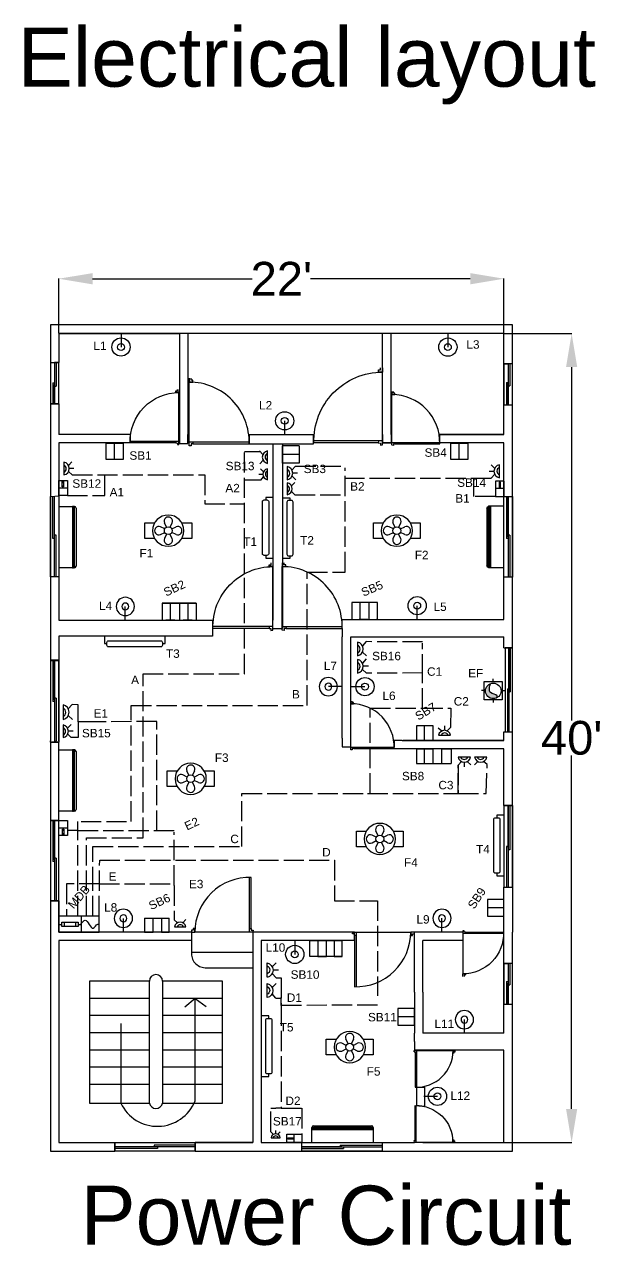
# Model space of a CAD drawing. Header units: inches. Extents: x 34 to 871, y -968 to 703.
# Drawn here: x 528 to 871, y -963 to -238 of the extents above; entities that cross this region are included whole.
import ezdxf

# ---------------------------------------------------------------- set-up
doc = ezdxf.new("R2010")
doc.units = ezdxf.units.IN
doc.header["$MEASUREMENT"] = 0
doc.linetypes.add('ACAD_ISO02W100', pattern=[15, 12, -3])
for name, color, linetype in [('Doors', 150, 'Continuous'), ('Electrical layout', 122, 'Continuous'), ('Main ware', 240, 'ACAD_ISO02W100'), ('Power socket', 73, 'Continuous'), ('Stairs', 42, 'Continuous'), ('Text', 124, 'Continuous'), ('Windows', 220, 'Continuous')]:
    doc.layers.add(name, color=color, linetype=linetype)
doc.layers.add('Wall', color=7, linetype='Continuous', lineweight=25)
doc.styles.get("Standard").update_dxf_attribs({"font": 'arial.ttf'})
doc.dimstyles.new('floor plan', dxfattribs={"dimtxt": 20, "dimasz": 20, "dimexe": 0.18, "dimexo": 0.0625, "dimgap": 0.09, "dimtad": 0, "dimtih": 1, "dimtoh": 1, "dimdec": 0, "dimzin": 0, "dimdsep": 46, "dimlunit": 4, "dimtxsty": 'Standard', "dimcen": 0.09, "dimadec": 0, "dimazin": 0, "dimtfac": 1, "dimtdec": 0, "dimtofl": 0, "dimtmove": 0, "dimatfit": 3, "dimfxl": 1, "dimtolj": 1, "dimtzin": 0, "dimarcsym": 0})

# ---------------------------------------------------------------- blocks, each defined once
blk = doc.blocks.new('*D20')
at = {"layer": 'Defpoints', "color": 0, "transparency": 16777216}
for p in [(811.95, -389.09), (547.95, -421.53), (811.95, -421.53)]:
    blk.add_point(p, dxfattribs=at)
at = {"layer": 'Wall', "color": 0, "lineweight": -2, "transparency": 16777216}
for p, q in [((547.95, -421.46), (547.95, -388.91)), ((567.95, -389.09), (662.72, -389.09)), ((791.95, -389.09), (697.18, -389.09)), ((811.95, -421.46), (811.95, -388.91))]:
    blk.add_line(p, q, dxfattribs=at)
at = {"layer": 'Wall', "color": 0, "transparency": 16777216}
for points in [[(567.95, -385.76), (567.95, -392.43), (547.95, -389.09)], [(791.95, -385.76), (791.95, -392.43), (811.95, -389.09)]]:
    blk.add_solid(points, dxfattribs=at)
at = {"layer": 'Wall', "color": 0, "transparency": 16777216, "insert": (679.95, -389.09), "char_height": 20, "attachment_point": 5}
blk.add_mtext("\\A1;22'", dxfattribs=at)
blk = doc.blocks.new('*D19')
at = {"layer": 'Defpoints', "color": 0, "transparency": 16777216}
for p in [(811.95, -421.53), (852.12, -421.53), (811.95, -901.53)]:
    blk.add_point(p, dxfattribs=at)
at = {"layer": 'Wall', "color": 0, "lineweight": -2, "transparency": 16777216}
for p, q in [((812.02, -421.53), (852.3, -421.53)), ((852.12, -441.53), (852.12, -651.23)), ((852.12, -881.53), (852.12, -671.83)), ((812.02, -901.53), (852.3, -901.53))]:
    blk.add_line(p, q, dxfattribs=at)
at = {"layer": 'Wall', "color": 0, "transparency": 16777216}
for points in [[(848.79, -441.53), (855.45, -441.53), (852.12, -421.53)], [(848.79, -881.53), (855.45, -881.53), (852.12, -901.53)]]:
    blk.add_solid(points, dxfattribs=at)
at = {"layer": 'Wall', "color": 0, "transparency": 16777216, "insert": (852.12, -661.53), "char_height": 20, "attachment_point": 5}
blk.add_mtext("\\A1;40'", dxfattribs=at)
blk = doc.blocks.new("door 3'")
at = {"layer": 'Doors'}
for p, q in [((-1.07, 0.95), (-1.07, 31.35)), ((-0.08, 1), (-0.08, 31.35)), ((-33.47, 0.95), (-34.47, 0.95)), ((-34.47, 0.95), (-34.47, -0.05)), ((-33.47, -1.05), (-33.47, 0.95)), ((-34.47, -0.05), (-35.47, -0.05)), ((-35.47, -1.05), (-33.47, -1.05)), ((0.93, -1.05), (-33.47, -1.05))]:
    blk.add_line(p, q, dxfattribs=at)
blk.add_lwpolyline([(0.93, -1.05), (-1.07, -1.05), (-1.07, 0.95), (-0.08, 1), (0, 0), (1, 0), (0.93, -1)], dxfattribs=at)
blk.add_arc((-1.07, -1.05), 32.4, 88.23317, 180, dxfattribs=at)
blk = doc.blocks.new('Tube')
at = {"layer": 'Text'}
for p, q in [((-36, 4.17), (-36, 0)), ((-36, 0), (-34.51, 0)), ((-1.6, 0), (0, 0)), ((0, 0), (0, 4.17))]:
    blk.add_line(p, q, dxfattribs=at)
blk.add_lwpolyline([(-33.51, 1.71), (-2.6, 1.71, -0.414214), (-1.6, 0.71), (-1.6, -0.94, -0.414214), (-2.6, -1.94), (-33.51, -1.94, -0.414214), (-34.51, -0.94), (-34.51, 0.71, -0.414214)], format="xyb", close=True, dxfattribs=at)
blk = doc.blocks.new('AC')
at = {"layer": 'Text'}
for p, q in [((-7.64, 36.36), (1.11, 36.36)), ((1.11, 36.36), (0, 36.36)), ((0, 36.36), (0, 0)), ((0.5, 0), (0.5, 36.36)), ((1.11, 0), (1.11, 36.36)), ((2.11, 35.36), (2.11, 1)), ((1.11, 0), (-7.64, 0)), ((0, 0), (0.5, 0))]:
    blk.add_line(p, q, dxfattribs=at)
for centre, start, end in [((1.11, 35.36), 0, 90), ((1.11, 1), 270, 0)]:
    blk.add_arc(centre, 1, start, end, dxfattribs=at)
blk = doc.blocks.new('led')
at = {"layer": 'Text'}
blk.add_line((4.4, 0), (0, 0), dxfattribs=at)
for radius in [2.97, 1.11]:
    blk.add_circle((0, 0), radius, dxfattribs=at)
blk = doc.blocks.new('Fan')
at = {"layer": 'Text'}
for p, q in [((0, 0), (0, 0.1)), ((0, 0.1), (0.129, 0.1)), ((0, -0.1), (0, 0)), ((0.255, 0.022), (0.2, 0.05)), ((0.278, 0.045), (0.25, 0.1)), ((0.35, 0.1), (0.322, 0.045)), ((0.345, 0.022), (0.4, 0.05)), ((0.473, 0.1), (0.6, 0.1)), ((0.6, 0.1), (0.6, 0)), ((0.6, 0), (0.6, -0.1)), ((0.128, -0.1), (0, -0.1)), ((0.2, -0.05), (0.255, -0.022)), ((0.278, -0.045), (0.25, -0.1)), ((0.35, -0.1), (0.322, -0.045)), ((0.4, -0.05), (0.345, -0.022)), ((0.6, -0.1), (0.474, -0.1))]:
    blk.add_line(p, q, dxfattribs=at)
blk.add_circle((0.3, 0), 0.05, dxfattribs=at)
for centre, radius, start, end in [((0.3, 0), 0.2, 90, 180), ((0.3, 0.121), 0.0542, 337.3801, 202.6199), ((0.3, 0), 0.2, 0, 90), ((0.3, 0), 0.2, 180, 270), ((0.179, 0), 0.0542, 67.3801, 292.6199), ((0.3, 0), 0.2, 270, 0), ((0.421, 0), 0.0542, 247.3801, 112.6199), ((0.3, -0.121), 0.0542, 157.3801, 22.6199)]:
    blk.add_arc(centre, radius, start, end, dxfattribs=at)
blk = doc.blocks.new('Fuse')
for p, q in [((0, 0), (0.05, 0)), ((0.05, 0.0375), (0.35, 0.0375)), ((0.05, -0.0375), (0.05, 0.0375)), ((0.1, -0.037683), (0.1, 0.037217)), ((0.3, 0.037696), (0.3, -0.037461)), ((0.35, 0.0375), (0.35, -0.0375)), ((0.35, 0), (0.4, 0)), ((0.35, -0.0375), (0.05, -0.0375))]:
    blk.add_line(p, q)
blk = doc.blocks.new('Three pin socket')
at = {"layer": 'Power socket'}
for p, q in [((-27.2, 16.4), (-19.3, 9.4)), ((-26.3, 0), (0, 0)), ((-13.2, 20.7), (-13.2, 10.9)), ((-7.2, 9.5), (0, 16.9))]:
    blk.add_line(p, q, dxfattribs=at)
for centre, radius, start, end in [((-13.2, -2.5), 13.4, 10.7765, 169.2235), ((-12.8, -2.8), 7.83, 21.0769, 158.9231)]:
    blk.add_arc(centre, radius, start, end, dxfattribs=at)
blk = doc.blocks.new('two pin socket')
at = {"layer": 'Power socket'}
for p, q in [((-27.2, 16.4), (-19.3, 9.4)), ((-26.3, 0), (0, 0)), ((-7.2, 9.5), (0, 16.9))]:
    blk.add_line(p, q, dxfattribs=at)
for centre, radius, start, end in [((-13.2, -2.5), 13.4, 10.7765, 169.2235), ((-12.8, -2.8), 7.83, 21.0769, 158.9231)]:
    blk.add_arc(centre, radius, start, end, dxfattribs=at)
blk = doc.blocks.new('Exhaust fan')
at = {"layer": 'Text'}
h = blk.add_hatch(color=256, dxfattribs=at)
edge = h.paths.add_edge_path()
edge.add_spline(control_points=[(4, -6.8), (4.1, -6.1), (3.9, -3.2), (-3.3, -3.6), (-4.3, 2.8), (-3.3, 5.9), (-2.5, 7.5)], knot_values=[1.496345, 1.496345, 1.496345, 1.496345, 3.420243, 10.693682, 14.877376, 20.273203, 20.273203, 20.273203, 20.273203], degree=3, periodic=0)
edge.add_arc((0, 0), 7.9, 108.4617, 180)
edge.add_arc((0, 0), 7.9, 180, 300.6013)
for p, q in [((-9.2, 0.5), (-11.8, 0.5)), ((0, 9.6), (0, 12.2)), ((9.2, 0.5), (12.2, 0.5)), ((0, -9.2), (0, -11.7))]:
    blk.add_line(p, q, dxfattribs=at)
blk.add_lwpolyline([(-9.2, 9.6), (9.2, 9.6), (9.2, -9.2), (-9.2, -9.2)], close=True, dxfattribs=at)
blk.add_circle((0, 0), 7.9, dxfattribs=at)
blk.add_open_spline([(4, -6.8), (4.1, -6.1), (3.9, -3.2), (-3.3, -3.6), (-4.3, 2.8), (-3.3, 5.9), (-2.5, 7.5)], degree=3, knots=[1.496345, 1.496345, 1.496345, 1.496345, 3.420243, 10.693682, 14.877376, 20.273203, 20.273203, 20.273203, 20.273203], dxfattribs=at)
blk = doc.blocks.new('4 ft window')
at = {"layer": 'Windows'}
for p, q in [((-3.5, 0), (-3.5, -59.75)), ((1.5, 0), (-3.5, 0)), ((-3.5, 0), (-3.5, -30.19)), ((-1, -30.19), (-1, 0)), ((-1, 0), (-1, -59.75)), ((0, 0), (0, -31.19)), ((1.5, -59.75), (1.5, 0)), ((-2, -29.19), (-1, -29.19)), ((-2, -29.19), (-1, -29.19)), ((-2, -29.19), (-2, -59.75)), ((-1, -31.19), (0, -31.19)), ((-3.5, -59.75), (1.5, -59.75))]:
    blk.add_line(p, q, dxfattribs=at)

msp = doc.modelspace()

# ---------------------------------------------------------------- linework, layer by layer
for p, q in [((547.95, -421.53), (619.51, -421.53)), ((619.51, -421.53), (619.51, -481.53)), ((624.51, -421.53), (624.51, -476.99)), ((740, -481.53), (740, -421.53)), ((745, -481.53), (745, -421.53)), ((590.36, -481.53), (547.95, -481.53)), ((660.86, -481.53), (698.96, -481.53)), ((745, -481.53), (745.22, -481.53)), ((745.22, -481.53), (745, -481.53)), ((773.88, -481.53), (811.95, -481.53)), ((811.95, -481.53), (773.88, -481.53)), ((590.36, -486.53), (547.95, -486.53)), ((674.95, -487.03), (674.95, -591.59)), ((680.67, -487.03), (680.67, -596.53)), ((745.22, -486.53), (740, -486.53)), ((811.95, -486.53), (773.88, -486.53)), ((715.95, -661.6), (715.95, -601.53)), ((721.24, -601.53), (811.95, -601.53)), ((811.95, -662.91), (752.19, -662.91)), ((811.95, -667.91), (752.19, -667.91)), ((626.66, -776.6), (547.95, -776.6)), ((626.66, -781.6), (547.95, -781.6)), ((663.04, -781.6), (663.04, -901.53)), ((691.95, -781.6), (668.04, -781.6)), ((668.04, -781.6), (668.04, -901.53)), ((723.31, -776.6), (691.95, -776.6)), ((723.31, -781.6), (691.95, -781.6)), ((787.56, -776.6), (758.95, -776.6)), ((758.95, -812.33), (758.95, -781.6)), ((787.56, -781.6), (763.95, -781.6)), ((787.56, -781.6), (763.95, -781.6)), ((763.95, -812.33), (763.95, -781.6)), ((758.95, -841.6), (758.95, -836.6)), ((811.95, -836.6), (763.95, -836.6)), ((758.95, -841.6), (758.95, -846.6)), ((811.95, -846.6), (763.95, -846.6))]:
    msp.add_line(p, q)
for points in [[(816.95, -608.06), (816.95, -416.53), (542.95, -416.53), (542.95, -438.73)], [(811.95, -481.53), (811.95, -421.53), (547.95, -421.53), (547.95, -438.73)], [(542.95, -463.38), (542.95, -615.3)], [(547.95, -463.38), (547.95, -481.53)], [(547.95, -486.53), (547.95, -591.59)], [(811.95, -591.2), (811.95, -486.53)], [(547.95, -601.53), (547.95, -615.3)], [(811.95, -608.06), (811.95, -601.53)], [(811.95, -662.91), (811.95, -657.95)], [(816.95, -701.59), (816.95, -657.95)], [(811.95, -701.59), (811.95, -667.91)], [(542.95, -758.08), (542.95, -906.53), (581.16, -906.53)], [(547.95, -758.08), (547.95, -776.6)], [(547.95, -781.6), (547.95, -901.53), (581.16, -901.53)], [(628.86, -906.53), (816.95, -906.53), (816.95, -776.6)], [(811.95, -836.6), (811.95, -781.6)], [(763.95, -901.53), (811.95, -901.53), (811.95, -846.6)], [(628.86, -901.53), (663.04, -901.53)], [(668.04, -901.53), (758.95, -901.53)]]:
    msp.add_lwpolyline(points)
at = {"layer": 'Doors'}
msp.add_line((626.66, -775.6), (626.66, -776.6), dxfattribs=at)
at = {"layer": 'Electrical layout'}
for p, q in [((580.95, -496.4), (580.95, -486.58)), ((690.52, -488.28), (680.67, -488.28)), ((680.67, -498.43), (680.67, -488.28)), ((785.42, -496.4), (785.42, -486.58)), ((690.52, -498.43), (680.67, -498.43)), ((690.52, -493.43), (690.52, -498.43)), ((547.95, -513.15), (553.04, -513.15)), ((812.01, -513.62), (806.93, -513.62)), ((609.27, -581.56), (609.27, -591.59)), ((609.27, -581.56), (629.46, -581.56)), ((614.29, -591.59), (614.29, -581.56)), ((621.78, -581.56), (616.76, -581.56)), ((619.52, -581.56), (619.52, -591.59)), ((624.68, -581.56), (629.46, -581.56)), ((629.46, -581.56), (629.46, -591.59)), ((721.84, -581.18), (721.84, -591.21)), ((726.65, -591.21), (726.65, -581.18)), ((736.32, -581.18), (731.3, -581.18)), ((731.88, -581.18), (731.88, -591.21)), ((736.9, -591.21), (736.9, -581.18)), ((616.76, -591.59), (611.52, -591.59)), ((627.01, -591.59), (621.78, -591.59)), ((627.01, -591.59), (629.46, -591.59)), ((731.3, -591.21), (726.07, -591.21)), ((736.9, -591.21), (736.32, -591.21)), ((575.01, -601.35), (575.01, -605.52)), ((575.01, -605.52), (576.51, -605.52)), ((609.41, -605.52), (611.01, -605.52)), ((611.01, -605.52), (611.01, -601.35)), ((764.72, -654.34), (764.72, -662.91)), ((764.72, -662.91), (775.18, -662.91)), ((764.72, -668.05), (764.72, -676.62)), ((775.18, -668.03), (769.9, -668.05)), ((775.18, -676.62), (775.18, -668.03)), ((775.18, -668.03), (780.61, -668.05)), ((780.61, -668.05), (780.61, -676.62)), ((769.9, -676.62), (780.61, -676.62)), ((553.04, -715.05), (547.95, -715.05)), ((561.17, -767.16), (561.17, -776.6)), ((802.13, -762.14), (811.95, -762.14)), ((598.84, -768.44), (598.84, -776.6)), ((603.87, -776.6), (603.87, -768.44)), ((603.87, -768.44), (608.89, -768.44)), ((608.89, -768.44), (608.89, -776.6)), ((613.49, -776.6), (613.49, -768.44)), ((598.84, -776.6), (603.87, -776.6)), ((608.89, -776.6), (613.49, -776.6)), ((701.5, -781.62), (701.5, -791.15)), ((706.68, -791.15), (706.68, -781.62)), ((706.68, -781.62), (711.23, -781.62)), ((711.23, -781.62), (711.23, -791.15)), ((716.04, -791.15), (716.04, -781.62)), ((701.5, -791.15), (706.68, -791.15)), ((711.23, -791.15), (716.04, -791.15)), ((758.95, -821.91), (758.95, -831.88)), ((749.13, -826.76), (758.95, -826.76)), ((687.52, -901.53), (687.52, -896.44))]:
    msp.add_line(p, q, dxfattribs=at)
for points in [[(576.04, -486.58), (586.08, -486.58), (586.08, -496.4), (576.04, -496.4)], [(780.5, -486.58), (790.55, -486.58), (790.55, -496.4), (780.5, -496.4)], [(547.95, -508.8), (553.04, -508.8), (553.04, -517.75), (547.95, -517.75)], [(812.01, -509.26), (806.93, -509.26), (806.93, -518.21), (812.01, -518.21)], [(760.07, -662.91), (769.9, -662.91), (769.9, -654.34), (760.07, -654.34)], [(760.07, -676.62), (769.9, -676.62), (769.9, -668.05), (760.07, -668.05)], [(553.04, -719.41), (547.95, -719.41), (547.95, -710.45), (553.04, -710.45)], [(811.95, -757.3), (802.13, -757.3), (802.13, -767.26), (811.95, -767.26)], [(571.84, -767.16), (547.95, -767.16), (547.95, -776.6), (571.84, -776.6)], [(758.95, -821.91), (749.13, -821.91), (749.13, -831.88), (758.95, -831.88)], [(683.17, -901.53), (683.17, -896.44), (692.12, -896.44), (692.12, -901.53)]]:
    msp.add_lwpolyline(points, close=True, dxfattribs=at)
for points in [[(690.52, -488.28), (690.52, -493.43), (680.48, -493.43)], [(609.27, -591.59), (624.68, -591.59), (624.68, -581.56), (609.27, -581.56)], [(736.9, -581.18), (721.84, -581.18)], [(721.84, -591.21), (736.9, -591.21)], [(598.84, -768.44), (613.49, -768.44)], [(613.49, -776.6), (598.84, -776.6)], [(716.04, -791.15), (696.89, -791.15), (696.89, -781.62), (716.04, -781.62)]]:
    msp.add_lwpolyline(points, dxfattribs=at)
msp.add_lwpolyline([(577.51, -603.8), (608.41, -603.8, -0.414214), (609.41, -604.8), (609.41, -606.46, -0.414214), (608.41, -607.46), (577.51, -607.46, -0.414214), (576.51, -606.46), (576.51, -604.8, -0.414214)], format="xyb", close=True, dxfattribs=at)
at = {"layer": 'Electrical layout', "end_tangent": (1, 0)}
msp.add_spline([(561.1, -772.08), (563.52, -769.65), (565.93, -772.1), (568.38, -774.4), (571.16, -771.89), (571.84, -771.89)], degree=3, dxfattribs=at)
at = {"layer": 'Main ware'}
for p, q in [((658.11, -564.11), (658.11, -491.54)), ((658.11, -491.54), (667.29, -491.54)), ((555.85, -505.51), (634.49, -505.51)), ((575.18, -517.75), (575.18, -505.51)), ((634.49, -505.51), (634.49, -522.68)), ((688.31, -500.33), (717.87, -500.33)), ((717.87, -563.09), (717.87, -501.24)), ((667.7, -508.49), (658.11, -508.49)), ((804.33, -507.54), (717.87, -507.54)), ((794.07, -518.21), (794.07, -507.54)), ((553.04, -517.75), (575.18, -517.75)), ((688, -517.2), (717.87, -517.2)), ((806.93, -518.21), (794.07, -518.21)), ((634.49, -522.68), (658.23, -522.68)), ((658.11, -623.5), (658.11, -564.11)), ((695.25, -642.16), (695.25, -563.09)), ((695.25, -563.09), (717.87, -563.09)), ((629.46, -581.56), (609.27, -581.56)), ((763.71, -604.54), (730.22, -604.36)), ((763.71, -623.75), (763.71, -605.23)), ((597.91, -720.69), (597.91, -623.5)), ((597.91, -623.5), (658.11, -623.5)), ((763.71, -622.96), (730.36, -623.04)), ((763.71, -643.92), (763.71, -623.75)), ((559.35, -641.8), (555.85, -641.64)), ((559.35, -645.97), (559.35, -641.8)), ((590.92, -711.01), (590.92, -642.16)), ((590.92, -642.16), (695.25, -642.16)), ((732.71, -694.43), (732.72, -643.92)), ((732.72, -643.92), (763.71, -643.92)), ((763.71, -643.92), (780.5, -643.92)), ((780.5, -643.92), (780.27, -655.36)), ((559.35, -651.88), (559.35, -645.97)), ((566.48, -651.88), (559.35, -651.88)), ((559.35, -651.88), (559.35, -657.54)), ((606.05, -651.78), (566.48, -651.88)), ((606.05, -716.44), (606.05, -651.78)), ((559.35, -657.54), (559.35, -661.32)), ((559.35, -661.32), (555.35, -661.32)), ((784.81, -694.43), (784.82, -677.55)), ((784.82, -677.55), (784.81, -694.43)), ((801.47, -694.43), (802.02, -677.33)), ((656.5, -725.95), (656.5, -694.43)), ((656.5, -694.43), (731.07, -694.43)), ((731.07, -694.43), (784.81, -694.43)), ((784.81, -694.43), (801.47, -694.43)), ((559.31, -716.44), (553.04, -716.44)), ((559.31, -767.16), (559.31, -711.01)), ((559.31, -716.44), (606.05, -716.44)), ((561.17, -711.01), (590.92, -711.01)), ((606.05, -716.44), (616.36, -716.44)), ((564.32, -767.16), (564.32, -720.69)), ((564.32, -720.69), (597.91, -720.69)), ((616.36, -749.01), (616.36, -717.43)), ((568.15, -749.95), (568.15, -725.95)), ((568.15, -725.95), (656.5, -725.95)), ((571.84, -767.16), (572.22, -734.05)), ((572.22, -734.05), (636.36, -734.05)), ((636.36, -734.05), (711.39, -734.05)), ((711.39, -734.05), (711.39, -758.01)), ((572.06, -748.02), (552.48, -748.02)), ((552.48, -748.02), (552.48, -767.16)), ((568.15, -767.16), (568.15, -749.95)), ((572, -748.02), (616.36, -748.02)), ((616.36, -749.01), (616.43, -769.4)), ((711.39, -758.01), (736.98, -758.01)), ((736.98, -758.01), (736.98, -814.37)), ((676.79, -803.75), (679.83, -803.75)), ((679.83, -803.75), (679.83, -820.24)), ((676.64, -815.76), (679.83, -815.76)), ((679.83, -820.24), (679.83, -815.52)), ((736.98, -819.92), (679.83, -820.24)), ((679.83, -820.24), (679.83, -881.14)), ((673.66, -895.16), (673.66, -881.02)), ((673.66, -881.02), (676.64, -881.02)), ((679.83, -881.14), (676.64, -881.02)), ((679.83, -881.14), (692.08, -881.14)), ((692.08, -881.14), (692.08, -896.44))]:
    msp.add_line(p, q, dxfattribs=at)
at = {"layer": 'Stairs'}
for p, q in [((566.11, -805.8), (566.11, -878.08)), ((601.67, -805.8), (566.11, -805.8)), ((601.67, -878.08), (601.67, -805.8)), ((609.51, -805.8), (609.51, -878.08)), ((645.07, -805.8), (609.51, -805.8)), ((645.07, -878.08), (645.07, -805.8)), ((601.67, -816), (566.11, -816)), ((645.07, -816), (609.51, -816)), ((628.79, -816), (622.77, -821.22)), ((628.79, -831.22), (628.79, -816)), ((628.79, -816), (635.32, -820.8)), ((601.67, -826.2), (566.11, -826.2)), ((601.67, -826.2), (566.11, -826.2)), ((601.67, -826.2), (566.11, -826.2)), ((584.71, -830.86), (584.71, -878.08)), ((645.07, -826.2), (609.51, -826.2)), ((645.07, -826.2), (609.51, -826.2)), ((645.07, -826.2), (609.51, -826.2)), ((645.07, -826.2), (609.51, -826.2)), ((628.79, -876.81), (628.79, -831.22)), ((601.67, -836.4), (566.11, -836.4)), ((645.07, -836.4), (609.51, -836.4)), ((601.67, -846.6), (566.11, -846.6)), ((645.07, -846.6), (609.51, -846.6)), ((601.67, -856.8), (566.11, -856.8)), ((645.07, -856.8), (609.51, -856.8)), ((601.67, -867), (566.11, -867)), ((645.07, -867), (609.51, -867)), ((566.11, -878.08), (601.67, -878.08)), ((609.51, -878.08), (645.07, -878.08))]:
    msp.add_line(p, q, dxfattribs=at)
for centre, radius, start, end in [((605.59, -805.8), 3.92, 0, 180), ((606.47, -867.81), 24.06, 205.25769, 338.03142), ((605.59, -877.32), 3.99, 191.01408, 348.98592)]:
    msp.add_arc(centre, radius, start, end, dxfattribs=at)
at = {"layer": 'Wall'}
for p, q in [((624.51, -476.99), (624.51, -481.53)), ((590.36, -481.53), (590.36, -486.53)), ((619.51, -481.53), (619.51, -486.84)), ((624.52, -486.84), (624.51, -481.53)), ((660.86, -481.53), (660.86, -487.03)), ((698.96, -487.03), (698.96, -481.53)), ((740, -481.53), (740, -486.53)), ((745.22, -486.53), (745.22, -481.53)), ((745.22, -481.53), (745.22, -486.53)), ((773.88, -486.53), (773.88, -481.53)), ((619.51, -486.84), (624.52, -486.84)), ((660.86, -487.03), (698.96, -487.03)), ((740, -486.53), (745.22, -486.53)), ((547.95, -591.59), (639.12, -591.59)), ((639.12, -591.59), (639.12, -596.53)), ((674.95, -596.53), (674.95, -591.59)), ((680.67, -596.53), (680.67, -588.39)), ((715.95, -596.53), (715.95, -591.2)), ((715.95, -591.2), (811.95, -591.2)), ((547.95, -601.03), (547.95, -615.3)), ((639.12, -601.03), (547.95, -601.03)), ((547.95, -601.03), (547.95, -615.3)), ((639.12, -596.53), (639.12, -601.03)), ((674.95, -596.53), (680.67, -596.53)), ((715.95, -596.53), (715.95, -601.53)), ((721.24, -666.89), (721.24, -601.53)), ((811.95, -608.06), (816.95, -608.06)), ((547.95, -615.3), (542.95, -615.3)), ((547.95, -615.53), (542.95, -615.53)), ((811.95, -657.95), (816.95, -657.95)), ((542.95, -663.99), (542.95, -663.99)), ((542.95, -663.99), (547.95, -663.99)), ((542.95, -663.99), (542.95, -703.81)), ((547.95, -663.99), (542.95, -663.99)), ((547.95, -703.81), (547.95, -663.99)), ((715.95, -661.6), (715.95, -666.84)), ((746.9, -662.91), (746.9, -666.89)), ((751.68, -662.91), (746.9, -662.91)), ((751.68, -662.91), (811.95, -662.91)), ((715.95, -666.84), (721.24, -666.84)), ((752.19, -667.91), (746.9, -667.91)), ((811.95, -701.59), (816.95, -701.59)), ((816.95, -701.59), (816.95, -776.6)), ((542.95, -703.81), (542.95, -710.45)), ((547.95, -710.45), (547.95, -703.81)), ((547.95, -710.45), (542.95, -710.45)), ((542.95, -710.45), (547.95, -710.45)), ((542.95, -710.45), (547.95, -710.45)), ((811.95, -776.6), (811.95, -750.06)), ((811.95, -750.06), (816.95, -750.06)), ((542.95, -758.08), (547.95, -758.08)), ((547.95, -758.08), (542.95, -758.08)), ((547.95, -776.6), (547.95, -758.08)), ((547.95, -776.6), (547.95, -758.08)), ((811.95, -781.6), (811.95, -774.8)), ((626.66, -776.6), (626.66, -781.6)), ((626.66, -781.6), (626.66, -788.54)), ((663.06, -776.6), (663.04, -781.6)), ((668.08, -776.6), (663.06, -776.6)), ((691.95, -776.6), (668.08, -776.6)), ((668.08, -776.6), (668.08, -776.6)), ((723.31, -781.6), (723.31, -776.6)), ((758.95, -781.6), (758.95, -776.6)), ((626.66, -788.54), (663.04, -788.54)), ((634.68, -797.8), (663.04, -797.8)), ((758.95, -812.33), (758.95, -836.6)), ((763.95, -812.33), (763.95, -836.6)), ((763.95, -846.6), (758.95, -846.6)), ((760.03, -868.69), (760.03, -879.58)), ((760.03, -868.69), (764.8, -868.69)), ((764.8, -868.69), (764.8, -880.12)), ((764.8, -880.12), (760.03, -879.58)), ((581.16, -901.53), (581.16, -906.53)), ((663.04, -901.53), (628.86, -901.53)), ((628.86, -906.53), (628.86, -901.53)), ((763.95, -901.53), (758.95, -901.53))]:
    msp.add_line(p, q, dxfattribs=at)
msp.add_arc((635.05, -789.38), 8.43, 174.29639, 267.44036, dxfattribs=at)
at = {"layer": 'Windows'}
for p, q in [((542.95, -438.73), (547.95, -438.73)), ((542.95, -438.73), (542.95, -463.38)), ((547.95, -438.73), (545.45, -438.73)), ((545.45, -438.73), (545.45, -463.38)), ((546.45, -438.73), (546.45, -452.84)), ((546.45, -438.73), (546.45, -452.84)), ((546.45, -438.73), (546.45, -452.84)), ((547.95, -463.38), (547.95, -438.73)), ((811.95, -439.49), (811.95, -463.94)), ((816.95, -439.49), (811.95, -439.49)), ((811.95, -439.49), (814.45, -439.49)), ((814.45, -439.49), (814.45, -463.94)), ((815.45, -439.49), (815.45, -452.61)), ((816.95, -463.94), (816.95, -439.49)), ((544.45, -450.84), (544.45, -463.38)), ((544.45, -450.84), (545.45, -450.84)), ((544.45, -450.84), (545.45, -450.84)), ((544.45, -450.84), (545.45, -450.84)), ((545.45, -463.38), (545.45, -451.84)), ((545.45, -452.84), (546.45, -452.84)), ((813.45, -450.61), (813.45, -463.94)), ((813.45, -450.61), (814.45, -450.61)), ((814.45, -451.61), (813.45, -451.61)), ((814.45, -463.94), (814.45, -451.61)), ((814.45, -452.61), (815.45, -452.61)), ((547.95, -463.38), (542.95, -463.38)), ((542.95, -463.38), (547.95, -463.38)), ((811.95, -463.94), (816.95, -463.94)), ((542.95, -518.21), (547.95, -517.8)), ((542.95, -565.84), (542.95, -518.21)), ((544.45, -543.13), (544.45, -518)), ((545.45, -565.84), (545.45, -518)), ((547.95, -517.8), (547.95, -565.84)), ((547.95, -517.8), (547.95, -542.13)), ((811.95, -566.05), (811.95, -518.21)), ((811.95, -518.21), (816.95, -518.21)), ((813.45, -518.21), (813.45, -543.13)), ((814.45, -542.13), (814.45, -518.21)), ((814.45, -518.21), (814.45, -566.05)), ((814.45, -518.21), (814.45, -566.05)), ((816.95, -518.21), (816.95, -566.05)), ((816.95, -518.21), (816.95, -542.13)), ((545.45, -543.13), (544.45, -543.13)), ((545.45, -543.13), (544.45, -543.13)), ((545.45, -543.13), (544.45, -543.13)), ((546.45, -541.13), (545.45, -541.13)), ((546.45, -565.84), (546.45, -541.13)), ((814.45, -543.13), (813.45, -543.13)), ((814.45, -543.13), (813.45, -543.13)), ((814.45, -543.13), (813.45, -543.13)), ((814.45, -543.13), (813.45, -543.13)), ((814.45, -543.13), (813.45, -543.13)), ((815.45, -541.13), (814.45, -541.13)), ((815.45, -541.13), (815.45, -566.05)), ((815.45, -541.13), (815.45, -566.05)), ((815.45, -541.13), (815.45, -566.05)), ((815.45, -541.13), (815.45, -566.05)), ((815.45, -541.13), (815.45, -566.05)), ((815.45, -541.13), (815.45, -566.05)), ((815.45, -541.13), (815.45, -566.05)), ((815.45, -541.13), (815.45, -566.05)), ((815.45, -541.13), (815.45, -566.05)), ((815.45, -541.13), (815.45, -566.05)), ((815.45, -541.13), (815.45, -566.05)), ((815.45, -541.13), (815.45, -566.05)), ((815.45, -541.13), (815.45, -566.05)), ((547.95, -565.84), (542.95, -565.84)), ((547.95, -565.84), (545.45, -565.84)), ((816.95, -566.05), (811.95, -566.05)), ((542.95, -615.51), (542.95, -663.14)), ((542.95, -615.53), (547.95, -615.53)), ((544.45, -615.51), (544.45, -638.92)), ((545.45, -638.92), (545.45, -615.51)), ((545.45, -615.51), (545.45, -663.14)), ((547.95, -663.14), (547.95, -615.51)), ((547.95, -615.53), (547.95, -663.99)), ((544.45, -638.92), (544.45, -639.92)), ((545.45, -639.92), (544.45, -639.92)), ((546.45, -637.92), (545.45, -637.92)), ((546.45, -637.92), (546.45, -663.14)), ((546.45, -637.92), (546.45, -663.14)), ((546.45, -637.92), (546.45, -663.14)), ((546.45, -637.92), (546.45, -663.14)), ((542.95, -663.99), (542.95, -663.14)), ((547.95, -663.99), (542.95, -663.99)), ((545.45, -663.14), (545.45, -663.14)), ((545.45, -663.14), (545.45, -663.99)), ((545.45, -663.99), (546.45, -663.99)), ((546.45, -663.99), (546.45, -663.14)), ((811.95, -701.59), (811.95, -750.06)), ((816.95, -701.59), (811.95, -701.59)), ((814.45, -725.92), (814.45, -701.59)), ((814.45, -701.59), (814.45, -750.06)), ((815.45, -701.59), (815.45, -727.92)), ((815.45, -701.59), (815.45, -727.92)), ((815.45, -701.59), (815.45, -727.92)), ((815.45, -701.59), (815.45, -727.92)), ((815.45, -701.59), (815.45, -727.92)), ((815.45, -701.59), (815.45, -727.92)), ((815.45, -701.59), (815.45, -727.92)), ((816.95, -750.06), (816.95, -701.59)), ((816.95, -701.59), (816.95, -725.92)), ((542.95, -710.45), (542.95, -758.08)), ((547.95, -710.45), (542.95, -710.45)), ((544.45, -710.45), (544.45, -733.86)), ((545.45, -733.86), (545.45, -710.45)), ((545.45, -710.45), (545.45, -758.08)), ((547.95, -758.08), (547.95, -710.45)), ((814.45, -725.92), (813.45, -725.92)), ((813.45, -725.92), (814.45, -725.92)), ((813.45, -725.92), (813.45, -750.06)), ((815.45, -727.92), (814.45, -727.92)), ((544.45, -733.86), (544.45, -734.86)), ((545.45, -734.86), (544.45, -734.86)), ((546.45, -732.86), (545.45, -732.86)), ((546.45, -732.86), (546.45, -758.08)), ((546.45, -732.86), (546.45, -758.08)), ((546.45, -732.86), (546.45, -758.08)), ((546.45, -732.86), (546.45, -758.08)), ((547.95, -758.08), (547.95, -733.86)), ((811.95, -750.06), (816.95, -750.06)), ((542.95, -758.08), (547.95, -758.08)), ((811.95, -794.88), (811.95, -819.33)), ((816.95, -795.3), (811.95, -795.3)), ((811.95, -795.3), (814.45, -795.3)), ((814.45, -795.3), (814.45, -819.33)), ((815.45, -795.3), (815.45, -807.94)), ((815.45, -795.3), (815.45, -807.94)), ((815.45, -795.3), (815.45, -807.94)), ((816.95, -819.33), (816.95, -795.3)), ((813.45, -805.94), (813.45, -819.33)), ((813.45, -805.94), (814.45, -805.94)), ((813.45, -805.94), (814.45, -805.94)), ((813.45, -805.94), (814.45, -805.94)), ((813.45, -805.94), (814.45, -805.94)), ((813.45, -805.94), (814.45, -805.94)), ((813.45, -805.94), (814.45, -805.94)), ((813.45, -805.94), (814.45, -805.94)), ((813.45, -805.94), (814.45, -805.94)), ((813.45, -805.94), (814.45, -805.94)), ((814.45, -819.33), (814.45, -806.94)), ((814.45, -807.94), (815.45, -807.94)), ((811.95, -819.33), (816.95, -819.33)), ((581.16, -901.53), (628.86, -901.53)), ((581.16, -906.53), (581.16, -901.53)), ((581.16, -901.53), (605.43, -901.53)), ((628.86, -904.03), (581.16, -904.03)), ((606.43, -905.03), (581.16, -905.03)), ((604.43, -903.03), (604.43, -904.03)), ((628.86, -903.03), (604.43, -903.03)), ((606.43, -904.03), (606.43, -905.03)), ((606.43, -904.03), (606.43, -905.03)), ((628.86, -901.53), (628.86, -906.53)), ((628.86, -901.53), (628.86, -904.03)), ((628.86, -904.03), (628.86, -904.03)), ((692.12, -901.53), (739.81, -901.53)), ((692.12, -906.53), (692.12, -901.53)), ((692.12, -901.53), (715.86, -901.53)), ((715.86, -904.03), (692.12, -904.03)), ((692.12, -904.03), (739.81, -904.03)), ((692.12, -905.03), (716.86, -905.03)), ((714.86, -903.03), (714.86, -904.03)), ((714.86, -903.03), (739.81, -903.03)), ((716.86, -904.03), (716.86, -905.03)), ((716.86, -904.03), (716.86, -905.03)), ((716.86, -904.03), (716.86, -905.03)), ((716.86, -904.03), (716.86, -905.03)), ((716.86, -904.03), (716.86, -905.03)), ((716.86, -904.03), (716.86, -905.03)), ((716.86, -904.03), (716.86, -905.03)), ((716.86, -904.03), (716.86, -905.03)), ((716.86, -904.03), (716.86, -905.03)), ((716.86, -904.03), (716.86, -905.03)), ((716.86, -904.03), (716.86, -905.03)), ((716.86, -904.03), (716.86, -905.03)), ((739.81, -901.53), (739.81, -906.53)), ((628.86, -906.53), (581.16, -906.53)), ((739.81, -906.53), (692.12, -906.53))]:
    msp.add_line(p, q, dxfattribs=at)

# ---------------------------------------------------------------- block references
at = {"layer": 'Doors'}
for p, xscale, yscale, zscale, rotation in [((626.44, -487.11), 1.097798147372259, 1.097798147372259, 1.097798147372259, 270), ((738.68, -486.54), -1.257859024677798, 1.257859024677798, 1.257859024677798, 90), ((618.3, -486.54), -0.8954507624770339, 0.8954507624770339, 0.8954507624770339, 90), ((746.48, -487.1), 0.8747382103601641, 0.8747382103601641, 0.8747382103601641, 270), ((673.8, -596.61), -1.097798147372259, 1.097798147372259, 1.097798147372259, 90), ((681.62, -596.61), 1.097798147372259, 1.097798147372259, 1.097798147372259, 270), ((722.05, -667.74), 0.7927879075905195, 0.7927879075905195, 0.7927879075905195, 270), ((788.35, -776.56), -0.7447858273845994, 0.7447858273845994, 0.7447858273845994, 270)]:
    msp.add_blockref("door 3'", p, dxfattribs=dict(at, xscale=xscale, yscale=yscale, zscale=zscale, rotation=rotation))
msp.add_blockref("door 3'", (662.14, -775.55), dxfattribs=at)
at = {"layer": 'Doors', "rotation": 180}
msp.add_blockref("door 3'", (723.23, -777.71), dxfattribs=at)
at = {"layer": 'Doors', "xscale": -0.6688153956464157, "yscale": 0.6688153956464157, "zscale": 0.6688153956464157}
msp.add_blockref("door 3'", (759.26, -900.55), dxfattribs=at)
at = {"layer": 'Electrical layout'}
for name, p, xscale, yscale, zscale, rotation in [('led', (584.87, -429.62), 1.823294291670643, 1.823294291670643, 1.823294291670643, 90), ('led', (778.72, -429.65), 1.823294291670643, 1.823294291670643, 1.823294291670643, 90), ('led', (681.94, -473.39), 1.823294291670643, 1.823294291670643, 1.823294291670643, 270), ('Fuse', (550.42, -508.8), 10.86335971253361, 10.86335971253361, 10.86335971253361, 270), ('Fuse', (809.55, -509.27), -10.86335971253361, 10.86335971253361, 10.86335971253361, 90), ('led', (587.41, -583.49), -1.823294291670643, 1.823294291670643, 1.823294291670643, 90), ('led', (760.52, -583.05), 1.823294291670643, 1.823294291670643, 1.823294291670643, 270), ('led', (707.83, -631.04), -1.823294291670643, 1.823294291670643, 1.823294291670643, 180), ('led', (729.56, -631.04), 1.823294291670643, 1.823294291670643, 1.823294291670643, 180), ('Fuse', (550.57, -719.4), 10.86335971253361, 10.86335971253361, 10.86335971253361, 90), ('led', (586.28, -768.52), -1.823294291670643, 1.823294291670643, 1.823294291670643, 90), ('led', (775.2, -768.46), -1.823294291670643, 1.823294291670643, 1.823294291670643, 90), ('led', (687.92, -789.89), 1.823294291670643, 1.823294291670643, 1.823294291670643, 90), ('led', (788.53, -828.58), -1.823294291670643, 1.823294291670643, 1.823294291670643, 90), ('led', (772.54, -874.07), 1.823294291670643, 1.823294291670643, 1.823294291670643, 180)]:
    msp.add_blockref(name, p, dxfattribs=dict(at, xscale=xscale, yscale=yscale, zscale=zscale, rotation=rotation))
for name, p, rotation in [('Tube', (670.72, -554.8), 270), ('Tube', (807.83, -743.29), 270), ('Tube', (672.45, -826.24), 90), ('AC', (734.43, -893.66), 90)]:
    msp.add_blockref(name, p, dxfattribs=dict(at, rotation=rotation))
at = {"layer": 'Electrical layout', "xscale": -1, "rotation": 90}
msp.add_blockref('Tube', (684.95, -555.06), dxfattribs=at)
at = {"layer": 'Electrical layout'}
for p in [(556.09, -560.5), (556.09, -704.94)]:
    msp.add_blockref('AC', p, dxfattribs=at)
at = {"layer": 'Electrical layout', "xscale": -1}
msp.add_blockref('AC', (803.99, -560.45), dxfattribs=at)
at = {"layer": 'Electrical layout'}
for name, p, xscale, yscale, zscale in [('Fan', (598.99, -538.55), 46.29277124225149, 46.29277124225149, 46.29277124225149), ('Fan', (734.59, -538.55), 46.29277124225149, 46.29277124225149, 46.29277124225149), ('Exhaust fan', (805.62, -633.56), 0.585578366523391, 0.585578366523391, 0.585578366523391), ('Fan', (612.31, -685.68), 46.29277124225149, 46.29277124225149, 46.29277124225149), ('Fan', (724.47, -721.4), 46.29277124225149, 46.29277124225149, 46.29277124225149), ('Fuse', (548.04, -772.08), 32.640939275374, 32.640939275374, 32.640939275374), ('Fan', (706.62, -844.87), 46.29277124225149, 46.29277124225149, 46.29277124225149), ('Fuse', (683.17, -899.06), 10.86335971253361, 10.86335971253361, 10.86335971253361)]:
    msp.add_blockref(name, p, dxfattribs=dict(at, xscale=xscale, yscale=yscale, zscale=zscale))
at = {"layer": 'Power socket'}
for name, p, xscale, yscale, zscale, rotation in [('two pin socket', (671.72, -491.23), 0.2814370683498775, 0.2814370683498775, 0.2814370683498775, 90.00000000000011), ('Three pin socket', (550.97, -505.51), 0.2892430803172607, 0.2892430803172607, 0.2892430803172607, 270), ('Three pin socket', (809.25, -499.47), 0.2916914369979192, 0.2916914369979192, 0.2916914369979192, 90.00000000000011), ('Three pin socket', (671.72, -501.83), 0.2451335864308399, 0.2451335864308399, 0.2451335864308399, 90.00000000000011), ('Three pin socket', (683.49, -508.3), 0.2934470852159636, 0.2934470852159636, 0.2934470852159636, 270), ('two pin socket', (683.48, -517.2), 0.267549014877566, 0.267549014877566, 0.267549014877566, 270), ('two pin socket', (725.12, -612.79), 0.3105834284927815, 0.3105834284927815, 0.3105834284927815, 270), ('Three pin socket', (725.12, -623.04), 0.3103041553564161, 0.3103041553564161, 0.3103041553564161, 270), ('two pin socket', (550.5, -650.48), 0.3257817643759974, 0.3257817643759974, 0.3257817643759974, 270), ('Three pin socket', (550.5, -661.32), 0.2875093544771378, 0.2875093544771378, 0.2875093544771378, 270), ('Three pin socket', (784.82, -672.84), 0.2792996570694585, 0.2792996570694585, 0.2792996570694585, 180), ('two pin socket', (794.58, -672.84), 0.2738296967417008, 0.2738296967417008, 0.2738296967417008, 180), ('Three pin socket', (671.47, -794.95), -0.3240644783582364, 0.3240644783582364, 0.3240644783582364, 270), ('two pin socket', (671.47, -807.22), -0.3146409617743668, 0.3146409617743668, 0.3146409617743668, 270)]:
    msp.add_blockref(name, p, dxfattribs=dict(at, xscale=xscale, yscale=yscale, zscale=zscale, rotation=rotation))
for name, p, xscale, yscale, zscale in [('Three pin socket', (780.27, -659.88), 0.2680710119048197, 0.2680710119048197, 0.2680710119048197), ('two pin socket', (623.24, -773.51), 0.2507553979496695, 0.2507553979496695, 0.2507553979496695), ('Three pin socket', (679.34, -898.6), 0.2094891042380519, 0.2094891042380519, 0.2094891042380519)]:
    msp.add_blockref(name, p, dxfattribs=dict(at, xscale=xscale, yscale=yscale, zscale=zscale))
at = {"layer": 'Wall', "xscale": 0.8348918840958158, "yscale": 0.8348918840958158, "zscale": 0.8348918840958158}
msp.add_blockref('4 ft window', (815.7, -608.06), dxfattribs=at)
at = {"layer": 'Wall', "xscale": 0.6723469123236745, "yscale": 0.6723469123236745, "zscale": 0.6723469123236745, "rotation": 180}
msp.add_blockref("door 3'", (759.3, -847.61), dxfattribs=at)

# ---------------------------------------------------------------- texts
at = {"layer": 'Electrical layout', "color": 112, "char_height": 35.0572, "width": 985.9433, "attachment_point": 1}
for s, insert in [('{\\C28;Electrical layout}', (523.56, -240.11)), ('{\\C28;Power Circuit}', (560.85, -927.05))]:
    msp.add_mtext(s, dxfattribs=dict(at, insert=insert))
at = {"layer": 'Main ware', "char_height": 5, "attachment_point": 1}
for s, insert in [('A1', (578.12, -513.2)), ('A2', (646.75, -510.78)), ('B2', (720.77, -509.78)), ('B1', (783.13, -516.88)), ('C1', (766.37, -619.61)), ('A', (590.87, -624.51)), ('B', (686.26, -633.07)), ('C2', (782.2, -637.27)), ('E1', (568.61, -644.43)), ('C3', (773.1, -686.96)), ('C', (649.69, -718.88)), ('D', (704.15, -726.79)), ('E', (577.47, -741.17)), ('E3', (625.17, -745.66)), ('D1', (683.2, -813.03)), ('D2', (682.4, -874.22))]:
    msp.add_mtext_dynamic_manual_height_columns(s, width=14.8023, gutter_width=1, heights=[0], dxfattribs=dict(at, insert=insert))
at = {"layer": 'Main ware', "insert": (621.86, -711.9), "char_height": 5, "attachment_point": 1, "rotation": 25.08793}
msp.add_mtext_dynamic_manual_height_columns('E2', width=14.8023, gutter_width=1, heights=[0], dxfattribs=at)
at = {"layer": 'Wall', "char_height": 5, "attachment_point": 1}
for s, insert in [('L1', (568.49, -426.39)), ('L3', (789.72, -425.59)), ('L2', (666.75, -461.65)), ('SB1', (589.84, -491.46)), ('SB4', (764.87, -489.7)), ('SB13', (646.94, -497.67)), ('SB3', (693.22, -499.38)), ('SB12', (556, -508.08)), ('SB14', (784.24, -507.54)), ('T1', (657.4, -542.55)), ('T2', (691.12, -541.76)), ('F1', (595.79, -549.39)), ('F2', (759.09, -550.44)), ('L4', (571.84, -580.63)), ('L5', (770.22, -581.16)), ('T3', (611.52, -608.96)), ('SB16', (733.78, -610.39)), ('L7', (705.14, -616.22)), ('EF', (790.76, -620.56)), ('L6', (739.92, -633.98)), ('SB15', (561.68, -656.13)), ('F3', (640.52, -670.71)), ('SB8', (751.46, -681.6)), ('T4', (795.42, -724.95)), ('F4', (752.75, -732.8)), ('L8', (574.85, -759.52)), ('L9', (760.08, -766.6)), ('L10', (670.64, -783.3)), ('SB10', (685.47, -799.34)), ('SB11', (731.32, -824.6)), ('T5', (679.01, -830.59)), ('L11', (770.75, -828.56)), ('F5', (730.59, -856.81)), ('L12', (780.25, -871.18)), ('SB17', (674.95, -886.36))]:
    msp.add_mtext_dynamic_manual_height_columns(s, width=22.3934, gutter_width=1, heights=[0], dxfattribs=dict(at, insert=insert))
for s, insert, rotation in [('SB2', (609.47, -573.17), 25.0683), ('SB5', (726.68, -573.14), 23.16011), ('SB7', (758.61, -647.02), 31.29435), ('MDB', (552.93, -760), 49.3606), ('\\pxt1;SB9', (790.13, -760.65), 56.64049), ('SB6', (600.62, -759.16), 25.1712)]:
    msp.add_mtext_dynamic_manual_height_columns(s, width=22.3934, gutter_width=1, heights=[0], dxfattribs=dict(at, insert=insert, rotation=rotation))

# ---------------------------------------------------------------- dimensions: what is measured, and where the dimension line sits
at = {"layer": 'Wall'}
for p1, distance, picture, middle in [((547.95, -421.53), 32.43, '*D20', (679.95, -389.09)), ((811.95, -901.53), -40.17, '*D19', (852.12, -661.53))]:
    dim = msp.add_aligned_dim(p1=p1, p2=(811.95, -421.53), distance=distance, dimstyle='floor plan', dxfattribs=at)
    dim.commit()
    dim.dimension.update_dxf_attribs({"geometry": picture, "text_midpoint": middle})

doc.saveas('drawing.dxf')
